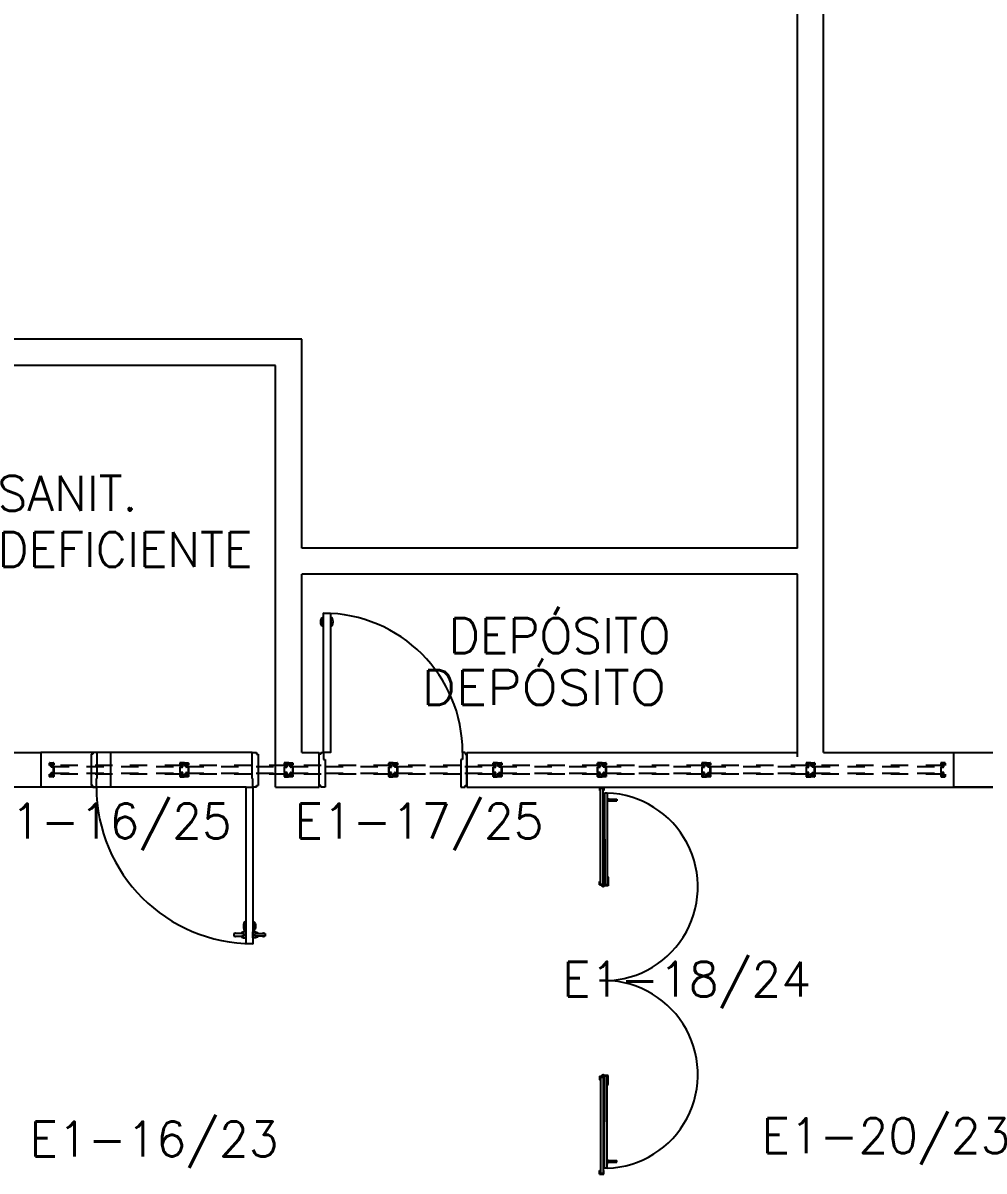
# Model space of a CAD drawing. Header units: millimetres. Extents: x 2801 to 3319, y 1187 to 1422.
# Drawn here: x 3144.62 to 3150.15, y 1273.57 to 1280.17 of the extents above; entities that cross this region are included whole.
import ezdxf

# ---------------------------------------------------------------- set-up
doc = ezdxf.new("R2010")
doc.units = ezdxf.units.MM
doc.linetypes.add('HIDDEN', pattern=[0.375, 0.25, -0.125])
for name, color, linetype in [('AR-ALV', 2, 'Continuous'), ('AR-ESQ', 1, 'Continuous'), ('AR-ESTC', 3, 'Continuous'), ('AR-PORTA', 1, 'Continuous'), ('AR-TALUDE', 1, 'Continuous'), ('AR-TXTCONG', 2, 'Continuous'), ('AR-VIDRO', 1, 'Continuous'), ('DT-ESQ-PROJ', 1, 'HIDDEN'), ('ENDEREÇO', 2, 'Continuous'), ('maçaneta', 1, 'Continuous'), ('montantes', 1, 'Continuous'), ('mov', 1, 'Continuous'), ('pm1', 2, 'Continuous'), ('pm2', 2, 'Continuous'), ('soleira', 1, 'Continuous'), ('TEXTO', 2, 'Continuous')]:
    doc.layers.add(name, color=color, linetype=linetype)
doc.styles.add('S16', font='simplex.shx', dxfattribs={"width": 1.1, "height": 0.16})
doc.styles.add('UNB-100', font='simplex.shx', dxfattribs={"height": 0.2})
doc.styles.add('UNB1-100', font='simplex.shx', dxfattribs={"height": 0.2})

# ---------------------------------------------------------------- blocks, each defined once
blk = doc.blocks.new('EF142-P')
at = {"layer": 'DT-ESQ-PROJ', "color": 1, "ltscale": 0.1}
for points in [[(0.025, -0.1035), (0.025, -0.1135, -0.414214), (0.0235, -0.115), (0.0015, -0.115, -0.414214), (0, -0.1135), (0, -0.1), (0.0015, -0.1), (0.0015, -0.113, 0.414214), (0.002, -0.1135), (0.023, -0.1135, 0.414214), (0.0235, -0.113), (0.0235, -0.1035), (0.0105, -0.1035, -0.414214), (0.009, -0.102), (0.009, -0.092, -0.414214), (0.0105, -0.0905), (0.0235, -0.0905), (0.0235, -0.0595), (0.0105, -0.0595, -0.414214), (0.009, -0.058), (0.009, -0.048, -0.414214), (0.0105, -0.0465), (0.0235, -0.0465), (0.0235, -0.037, 0.414214), (0.023, -0.0365), (0.002, -0.0365, 0.414214), (0.0015, -0.037), (0.0015, -0.05), (0, -0.05), (0, -0.0365, -0.414214), (0.0015, -0.035), (0.0235, -0.035, -0.414214), (0.025, -0.0365), (0.025, -0.0465, -0.414214), (0.0235, -0.048), (0.0105, -0.048), (0.0105, -0.058), (0.0235, -0.058), (0.0235, -0.058, -0.414214), (0.025, -0.0595), (0.025, -0.0905, -0.414214), (0.0235, -0.092), (0.0235, -0.092), (0.0105, -0.092), (0.0105, -0.102), (0.0235, -0.102, -0.414214)], [(0.75, -0.1035), (0.75, -0.1135, 0.414214), (0.7515, -0.115), (0.7735, -0.115, 0.414214), (0.775, -0.1135), (0.775, -0.1), (0.7735, -0.1), (0.7735, -0.113, -0.414214), (0.773, -0.1135), (0.752, -0.1135, -0.414214), (0.7515, -0.113), (0.7515, -0.1035), (0.7645, -0.1035, 0.414214), (0.766, -0.102), (0.766, -0.092, 0.414214), (0.7645, -0.0905), (0.7515, -0.0905), (0.7515, -0.0595), (0.7645, -0.0595, 0.414214), (0.766, -0.058), (0.766, -0.048, 0.414214), (0.7645, -0.0465), (0.7515, -0.0465), (0.7515, -0.037, -0.414214), (0.752, -0.0365), (0.773, -0.0365, -0.414214), (0.7735, -0.037), (0.7735, -0.05), (0.775, -0.05), (0.775, -0.0365, 0.414214), (0.7735, -0.035), (0.7515, -0.035, 0.414214), (0.75, -0.0365), (0.75, -0.0465, 0.414214), (0.7515, -0.048), (0.7645, -0.048), (0.7645, -0.058), (0.7515, -0.058), (0.7515, -0.058, 0.414214), (0.75, -0.0595), (0.75, -0.0905, 0.414214), (0.7515, -0.092), (0.7515, -0.092), (0.7645, -0.092), (0.7645, -0.102), (0.7515, -0.102, 0.414214)], [(0.8, -0.1035), (0.8, -0.1135, -0.414214), (0.7985, -0.115), (0.7765, -0.115, -0.414214), (0.775, -0.1135), (0.775, -0.1), (0.7765, -0.1), (0.7765, -0.113, 0.414214), (0.777, -0.1135), (0.798, -0.1135, 0.414214), (0.7985, -0.113), (0.7985, -0.1035), (0.7855, -0.1035, -0.414214), (0.784, -0.102), (0.784, -0.092, -0.414214), (0.7855, -0.0905), (0.7985, -0.0905), (0.7985, -0.0595), (0.7855, -0.0595, -0.414214), (0.784, -0.058), (0.784, -0.048, -0.414214), (0.7855, -0.0465), (0.7985, -0.0465), (0.7985, -0.037, 0.414214), (0.798, -0.0365), (0.777, -0.0365, 0.414214), (0.7765, -0.037), (0.7765, -0.05), (0.775, -0.05), (0.775, -0.0365, -0.414214), (0.7765, -0.035), (0.7985, -0.035, -0.414214), (0.8, -0.0365), (0.8, -0.0465, -0.414214), (0.7985, -0.048), (0.7855, -0.048), (0.7855, -0.058), (0.7985, -0.058), (0.7985, -0.058, -0.414214), (0.8, -0.0595), (0.8, -0.0905, -0.414214), (0.7985, -0.092), (0.7985, -0.092), (0.7855, -0.092), (0.7855, -0.102), (0.7985, -0.102, -0.414214)], [(1.35, -0.1035), (1.35, -0.1135, 0.414214), (1.3515, -0.115), (1.3735, -0.115, 0.414214), (1.375, -0.1135), (1.375, -0.1), (1.3735, -0.1), (1.3735, -0.113, -0.414214), (1.373, -0.1135), (1.352, -0.1135, -0.414214), (1.3515, -0.113), (1.3515, -0.1035), (1.3645, -0.1035, 0.414214), (1.366, -0.102), (1.366, -0.092, 0.414214), (1.3645, -0.0905), (1.3515, -0.0905), (1.3515, -0.0595), (1.3645, -0.0595, 0.414214), (1.366, -0.058), (1.366, -0.048, 0.414214), (1.3645, -0.0465), (1.3515, -0.0465), (1.3515, -0.037, -0.414214), (1.352, -0.0365), (1.373, -0.0365, -0.414214), (1.3735, -0.037), (1.3735, -0.05), (1.375, -0.05), (1.375, -0.0365, 0.414214), (1.3735, -0.035), (1.3515, -0.035, 0.414214), (1.35, -0.0365), (1.35, -0.0465, 0.414214), (1.3515, -0.048), (1.3645, -0.048), (1.3645, -0.058), (1.3515, -0.058), (1.3515, -0.058, 0.414214), (1.35, -0.0595), (1.35, -0.0905, 0.414214), (1.3515, -0.092), (1.3515, -0.092), (1.3645, -0.092), (1.3645, -0.102), (1.3515, -0.102, 0.414214)], [(1.4, -0.1035), (1.4, -0.1135, -0.414214), (1.3985, -0.115), (1.3765, -0.115, -0.414214), (1.375, -0.1135), (1.375, -0.1), (1.3765, -0.1), (1.3765, -0.113, 0.414214), (1.377, -0.1135), (1.398, -0.1135, 0.414214), (1.3985, -0.113), (1.3985, -0.1035), (1.3855, -0.1035, -0.414214), (1.384, -0.102), (1.384, -0.092, -0.414214), (1.3855, -0.0905), (1.3985, -0.0905), (1.3985, -0.0595), (1.3855, -0.0595, -0.414214), (1.384, -0.058), (1.384, -0.048, -0.414214), (1.3855, -0.0465), (1.3985, -0.0465), (1.3985, -0.037, 0.414214), (1.398, -0.0365), (1.377, -0.0365, 0.414214), (1.3765, -0.037), (1.3765, -0.05), (1.375, -0.05), (1.375, -0.0365, -0.414214), (1.3765, -0.035), (1.3985, -0.035, -0.414214), (1.4, -0.0365), (1.4, -0.0465, -0.414214), (1.3985, -0.048), (1.3855, -0.048), (1.3855, -0.058), (1.3985, -0.058), (1.3985, -0.058, -0.414214), (1.4, -0.0595), (1.4, -0.0905, -0.414214), (1.3985, -0.092), (1.3985, -0.092), (1.3855, -0.092), (1.3855, -0.102), (1.3985, -0.102, -0.414214)], [(1.95, -0.1035), (1.95, -0.1135, 0.414214), (1.9515, -0.115), (1.9735, -0.115, 0.414214), (1.975, -0.1135), (1.975, -0.1), (1.9735, -0.1), (1.9735, -0.113, -0.414214), (1.973, -0.1135), (1.952, -0.1135, -0.414214), (1.9515, -0.113), (1.9515, -0.1035), (1.9645, -0.1035, 0.414214), (1.966, -0.102), (1.966, -0.092, 0.414214), (1.9645, -0.0905), (1.9515, -0.0905), (1.9515, -0.0595), (1.9645, -0.0595, 0.414214), (1.966, -0.058), (1.966, -0.048, 0.414214), (1.9645, -0.0465), (1.9515, -0.0465), (1.9515, -0.037, -0.414214), (1.952, -0.0365), (1.973, -0.0365, -0.414214), (1.9735, -0.037), (1.9735, -0.05), (1.975, -0.05), (1.975, -0.0365, 0.414214), (1.9735, -0.035), (1.9515, -0.035, 0.414214), (1.95, -0.0365), (1.95, -0.0465, 0.414214), (1.9515, -0.048), (1.9645, -0.048), (1.9645, -0.058), (1.9515, -0.058), (1.9515, -0.058, 0.414214), (1.95, -0.0595), (1.95, -0.0905, 0.414214), (1.9515, -0.092), (1.9515, -0.092), (1.9645, -0.092), (1.9645, -0.102), (1.9515, -0.102, 0.414214)], [(2, -0.1035), (2, -0.1135, -0.414214), (1.9985, -0.115), (1.9765, -0.115, -0.414214), (1.975, -0.1135), (1.975, -0.1), (1.9765, -0.1), (1.9765, -0.113, 0.414214), (1.977, -0.1135), (1.998, -0.1135, 0.414214), (1.9985, -0.113), (1.9985, -0.1035), (1.9855, -0.1035, -0.414214), (1.984, -0.102), (1.984, -0.092, -0.414214), (1.9855, -0.0905), (1.9985, -0.0905), (1.9985, -0.0595), (1.9855, -0.0595, -0.414214), (1.984, -0.058), (1.984, -0.048, -0.414214), (1.9855, -0.0465), (1.9985, -0.0465), (1.9985, -0.037, 0.414214), (1.998, -0.0365), (1.977, -0.0365, 0.414214), (1.9765, -0.037), (1.9765, -0.05), (1.975, -0.05), (1.975, -0.0365, -0.414214), (1.9765, -0.035), (1.9985, -0.035, -0.414214), (2, -0.0365), (2, -0.0465, -0.414214), (1.9985, -0.048), (1.9855, -0.048), (1.9855, -0.058), (1.9985, -0.058), (1.9985, -0.058, -0.414214), (2, -0.0595), (2, -0.0905, -0.414214), (1.9985, -0.092), (1.9985, -0.092), (1.9855, -0.092), (1.9855, -0.102), (1.9985, -0.102, -0.414214)], [(2.55, -0.1035), (2.55, -0.1135, 0.414214), (2.5515, -0.115), (2.5735, -0.115, 0.414214), (2.575, -0.1135), (2.575, -0.1), (2.5735, -0.1), (2.5735, -0.113, -0.414214), (2.573, -0.1135), (2.552, -0.1135, -0.414214), (2.5515, -0.113), (2.5515, -0.1035), (2.5645, -0.1035, 0.414214), (2.566, -0.102), (2.566, -0.092, 0.414214), (2.5645, -0.0905), (2.5515, -0.0905), (2.5515, -0.0595), (2.5645, -0.0595, 0.414214), (2.566, -0.058), (2.566, -0.048, 0.414214), (2.5645, -0.0465), (2.5515, -0.0465), (2.5515, -0.037, -0.414214), (2.552, -0.0365), (2.573, -0.0365, -0.414214), (2.5735, -0.037), (2.5735, -0.05), (2.575, -0.05), (2.575, -0.0365, 0.414214), (2.5735, -0.035), (2.5515, -0.035, 0.414214), (2.55, -0.0365), (2.55, -0.0465, 0.414214), (2.5515, -0.048), (2.5645, -0.048), (2.5645, -0.058), (2.5515, -0.058), (2.5515, -0.058, 0.414214), (2.55, -0.0595), (2.55, -0.0905, 0.414214), (2.5515, -0.092), (2.5515, -0.092), (2.5645, -0.092), (2.5645, -0.102), (2.5515, -0.102, 0.414214)], [(2.6, -0.1035), (2.6, -0.1135, -0.414214), (2.5985, -0.115), (2.5765, -0.115, -0.414214), (2.575, -0.1135), (2.575, -0.1), (2.5765, -0.1), (2.5765, -0.113, 0.414214), (2.577, -0.1135), (2.598, -0.1135, 0.414214), (2.5985, -0.113), (2.5985, -0.1035), (2.5855, -0.1035, -0.414214), (2.584, -0.102), (2.584, -0.092, -0.414214), (2.5855, -0.0905), (2.5985, -0.0905), (2.5985, -0.0595), (2.5855, -0.0595, -0.414214), (2.584, -0.058), (2.584, -0.048, -0.414214), (2.5855, -0.0465), (2.5985, -0.0465), (2.5985, -0.037, 0.414214), (2.598, -0.0365), (2.577, -0.0365, 0.414214), (2.5765, -0.037), (2.5765, -0.05), (2.575, -0.05), (2.575, -0.0365, -0.414214), (2.5765, -0.035), (2.5985, -0.035, -0.414214), (2.6, -0.0365), (2.6, -0.0465, -0.414214), (2.5985, -0.048), (2.5855, -0.048), (2.5855, -0.058), (2.5985, -0.058), (2.5985, -0.058, -0.414214), (2.6, -0.0595), (2.6, -0.0905, -0.414214), (2.5985, -0.092), (2.5985, -0.092), (2.5855, -0.092), (2.5855, -0.102), (2.5985, -0.102, -0.414214)], [(3.15, -0.1035), (3.15, -0.1135, 0.414214), (3.1515, -0.115), (3.1735, -0.115, 0.414214), (3.175, -0.1135), (3.175, -0.1), (3.1735, -0.1), (3.1735, -0.113, -0.414214), (3.173, -0.1135), (3.152, -0.1135, -0.414214), (3.1515, -0.113), (3.1515, -0.1035), (3.1645, -0.1035, 0.414214), (3.166, -0.102), (3.166, -0.092, 0.414214), (3.1645, -0.0905), (3.1515, -0.0905), (3.1515, -0.0595), (3.1645, -0.0595, 0.414214), (3.166, -0.058), (3.166, -0.048, 0.414214), (3.1645, -0.0465), (3.1515, -0.0465), (3.1515, -0.037, -0.414214), (3.152, -0.0365), (3.173, -0.0365, -0.414214), (3.1735, -0.037), (3.1735, -0.05), (3.175, -0.05), (3.175, -0.0365, 0.414214), (3.1735, -0.035), (3.1515, -0.035, 0.414214), (3.15, -0.0365), (3.15, -0.0465, 0.414214), (3.1515, -0.048), (3.1645, -0.048), (3.1645, -0.058), (3.1515, -0.058), (3.1515, -0.058, 0.414214), (3.15, -0.0595), (3.15, -0.0905, 0.414214), (3.1515, -0.092), (3.1515, -0.092), (3.1645, -0.092), (3.1645, -0.102), (3.1515, -0.102, 0.414214)], [(3.2, -0.1035), (3.2, -0.1135, -0.414214), (3.1985, -0.115), (3.1765, -0.115, -0.414214), (3.175, -0.1135), (3.175, -0.1), (3.1765, -0.1), (3.1765, -0.113, 0.414214), (3.177, -0.1135), (3.198, -0.1135, 0.414214), (3.1985, -0.113), (3.1985, -0.1035), (3.1855, -0.1035, -0.414214), (3.184, -0.102), (3.184, -0.092, -0.414214), (3.1855, -0.0905), (3.1985, -0.0905), (3.1985, -0.0595), (3.1855, -0.0595, -0.414214), (3.184, -0.058), (3.184, -0.048, -0.414214), (3.1855, -0.0465), (3.1985, -0.0465), (3.1985, -0.037, 0.414214), (3.198, -0.0365), (3.177, -0.0365, 0.414214), (3.1765, -0.037), (3.1765, -0.05), (3.175, -0.05), (3.175, -0.0365, -0.414214), (3.1765, -0.035), (3.1985, -0.035, -0.414214), (3.2, -0.0365), (3.2, -0.0465, -0.414214), (3.1985, -0.048), (3.1855, -0.048), (3.1855, -0.058), (3.1985, -0.058), (3.1985, -0.058, -0.414214), (3.2, -0.0595), (3.2, -0.0905, -0.414214), (3.1985, -0.092), (3.1985, -0.092), (3.1855, -0.092), (3.1855, -0.102), (3.1985, -0.102, -0.414214)], [(3.75, -0.1035), (3.75, -0.1135, 0.414214), (3.7515, -0.115), (3.7735, -0.115, 0.414214), (3.775, -0.1135), (3.775, -0.1), (3.7735, -0.1), (3.7735, -0.113, -0.414214), (3.773, -0.1135), (3.752, -0.1135, -0.414214), (3.7515, -0.113), (3.7515, -0.1035), (3.7645, -0.1035, 0.414214), (3.766, -0.102), (3.766, -0.092, 0.414214), (3.7645, -0.0905), (3.7515, -0.0905), (3.7515, -0.0595), (3.7645, -0.0595, 0.414214), (3.766, -0.058), (3.766, -0.048, 0.414214), (3.7645, -0.0465), (3.7515, -0.0465), (3.7515, -0.037, -0.414214), (3.752, -0.0365), (3.773, -0.0365, -0.414214), (3.7735, -0.037), (3.7735, -0.05), (3.775, -0.05), (3.775, -0.0365, 0.414214), (3.7735, -0.035), (3.7515, -0.035, 0.414214), (3.75, -0.0365), (3.75, -0.0465, 0.414214), (3.7515, -0.048), (3.7645, -0.048), (3.7645, -0.058), (3.7515, -0.058), (3.7515, -0.058, 0.414214), (3.75, -0.0595), (3.75, -0.0905, 0.414214), (3.7515, -0.092), (3.7515, -0.092), (3.7645, -0.092), (3.7645, -0.102), (3.7515, -0.102, 0.414214)], [(3.8, -0.1035), (3.8, -0.1135, -0.414214), (3.7985, -0.115), (3.7765, -0.115, -0.414214), (3.775, -0.1135), (3.775, -0.1), (3.7765, -0.1), (3.7765, -0.113, 0.414214), (3.777, -0.1135), (3.798, -0.1135, 0.414214), (3.7985, -0.113), (3.7985, -0.1035), (3.7855, -0.1035, -0.414214), (3.784, -0.102), (3.784, -0.092, -0.414214), (3.7855, -0.0905), (3.7985, -0.0905), (3.7985, -0.0595), (3.7855, -0.0595, -0.414214), (3.784, -0.058), (3.784, -0.048, -0.414214), (3.7855, -0.0465), (3.7985, -0.0465), (3.7985, -0.037, 0.414214), (3.798, -0.0365), (3.777, -0.0365, 0.414214), (3.7765, -0.037), (3.7765, -0.05), (3.775, -0.05), (3.775, -0.0365, -0.414214), (3.7765, -0.035), (3.7985, -0.035, -0.414214), (3.8, -0.0365), (3.8, -0.0465, -0.414214), (3.7985, -0.048), (3.7855, -0.048), (3.7855, -0.058), (3.7985, -0.058), (3.7985, -0.058, -0.414214), (3.8, -0.0595), (3.8, -0.0905, -0.414214), (3.7985, -0.092), (3.7985, -0.092), (3.7855, -0.092), (3.7855, -0.102), (3.7985, -0.102, -0.414214)], [(4.35, -0.1035), (4.35, -0.1135, 0.414214), (4.3515, -0.115), (4.3735, -0.115, 0.414214), (4.375, -0.1135), (4.375, -0.1), (4.3735, -0.1), (4.3735, -0.113, -0.414214), (4.373, -0.1135), (4.352, -0.1135, -0.414214), (4.3515, -0.113), (4.3515, -0.1035), (4.3645, -0.1035, 0.414214), (4.366, -0.102), (4.366, -0.092, 0.414214), (4.3645, -0.0905), (4.3515, -0.0905), (4.3515, -0.0595), (4.3645, -0.0595, 0.414214), (4.366, -0.058), (4.366, -0.048, 0.414214), (4.3645, -0.0465), (4.3515, -0.0465), (4.3515, -0.037, -0.414214), (4.352, -0.0365), (4.373, -0.0365, -0.414214), (4.3735, -0.037), (4.3735, -0.05), (4.375, -0.05), (4.375, -0.0365, 0.414214), (4.3735, -0.035), (4.3515, -0.035, 0.414214), (4.35, -0.0365), (4.35, -0.0465, 0.414214), (4.3515, -0.048), (4.3645, -0.048), (4.3645, -0.058), (4.3515, -0.058), (4.3515, -0.058, 0.414214), (4.35, -0.0595), (4.35, -0.0905, 0.414214), (4.3515, -0.092), (4.3515, -0.092), (4.3645, -0.092), (4.3645, -0.102), (4.3515, -0.102, 0.414214)], [(4.4, -0.1035), (4.4, -0.1135, -0.414214), (4.3985, -0.115), (4.3765, -0.115, -0.414214), (4.375, -0.1135), (4.375, -0.1), (4.3765, -0.1), (4.3765, -0.113, 0.414214), (4.377, -0.1135), (4.398, -0.1135, 0.414214), (4.3985, -0.113), (4.3985, -0.1035), (4.3855, -0.1035, -0.414214), (4.384, -0.102), (4.384, -0.092, -0.414214), (4.3855, -0.0905), (4.3985, -0.0905), (4.3985, -0.0595), (4.3855, -0.0595, -0.414214), (4.384, -0.058), (4.384, -0.048, -0.414214), (4.3855, -0.0465), (4.3985, -0.0465), (4.3985, -0.037, 0.414214), (4.398, -0.0365), (4.377, -0.0365, 0.414214), (4.3765, -0.037), (4.3765, -0.05), (4.375, -0.05), (4.375, -0.0365, -0.414214), (4.3765, -0.035), (4.3985, -0.035, -0.414214), (4.4, -0.0365), (4.4, -0.0465, -0.414214), (4.3985, -0.048), (4.3855, -0.048), (4.3855, -0.058), (4.3985, -0.058), (4.3985, -0.058, -0.414214), (4.4, -0.0595), (4.4, -0.0905, -0.414214), (4.3985, -0.092), (4.3985, -0.092), (4.3855, -0.092), (4.3855, -0.102), (4.3985, -0.102, -0.414214)], [(5.125, -0.1035), (5.125, -0.1135, 0.414214), (5.1265, -0.115), (5.1485, -0.115, 0.414214), (5.15, -0.1135), (5.15, -0.1), (5.1485, -0.1), (5.1485, -0.113, -0.414214), (5.148, -0.1135), (5.127, -0.1135, -0.414214), (5.1265, -0.113), (5.1265, -0.1035), (5.1395, -0.1035, 0.414214), (5.141, -0.102), (5.141, -0.092, 0.414214), (5.1395, -0.0905), (5.1265, -0.0905), (5.1265, -0.0595), (5.1395, -0.0595, 0.414214), (5.141, -0.058), (5.141, -0.048, 0.414214), (5.1395, -0.0465), (5.1265, -0.0465), (5.1265, -0.037, -0.414214), (5.127, -0.0365), (5.148, -0.0365, -0.414214), (5.1485, -0.037), (5.1485, -0.05), (5.15, -0.05), (5.15, -0.0365, 0.414214), (5.1485, -0.035), (5.1265, -0.035, 0.414214), (5.125, -0.0365), (5.125, -0.0465, 0.414214), (5.1265, -0.048), (5.1395, -0.048), (5.1395, -0.058), (5.1265, -0.058), (5.1265, -0.058, 0.414214), (5.125, -0.0595), (5.125, -0.0905, 0.414214), (5.1265, -0.092), (5.1265, -0.092), (5.1395, -0.092), (5.1395, -0.102), (5.1265, -0.102, 0.414214)]]:
    blk.add_lwpolyline(points, format="xyb", close=True, dxfattribs=at)
for points in [[(0.7625, -0.056), (0.7625, -0.05), (0.0125, -0.05), (0.0125, -0.056)], [(1.3625, -0.056), (1.3625, -0.05), (0.7875, -0.05), (0.7875, -0.056)], [(1.9625, -0.056), (1.9625, -0.05), (1.3875, -0.05), (1.3875, -0.056)], [(2.5625, -0.056), (2.5625, -0.05), (1.9875, -0.05), (1.9875, -0.056)], [(3.1625, -0.056), (3.1625, -0.05), (2.5875, -0.05), (2.5875, -0.056)], [(3.7625, -0.056), (3.7625, -0.05), (3.1875, -0.05), (3.1875, -0.056)], [(4.3625, -0.056), (4.3625, -0.05), (3.7875, -0.05), (3.7875, -0.056)], [(5.1375, -0.056), (5.1375, -0.05), (4.3875, -0.05), (4.3875, -0.056)], [(0.7625, -0.094), (0.7625, -0.1), (0.0125, -0.1), (0.0125, -0.094)], [(1.3625, -0.094), (1.3625, -0.1), (0.7875, -0.1), (0.7875, -0.094)], [(1.9625, -0.094), (1.9625, -0.1), (1.3875, -0.1), (1.3875, -0.094)], [(2.5625, -0.094), (2.5625, -0.1), (1.9875, -0.1), (1.9875, -0.094)], [(3.1625, -0.094), (3.1625, -0.1), (2.5875, -0.1), (2.5875, -0.094)], [(3.7625, -0.094), (3.7625, -0.1), (3.1875, -0.1), (3.1875, -0.094)], [(4.3625, -0.094), (4.3625, -0.1), (3.7875, -0.1), (3.7875, -0.094)], [(5.1375, -0.094), (5.1375, -0.1), (4.3875, -0.1), (4.3875, -0.094)]]:
    blk.add_lwpolyline(points, close=True, dxfattribs=at)
blk = doc.blocks.new('PV3')
at = {"layer": 'AR-VIDRO', "color": 2}
for p, q in [((0.57, 0.02), (0.0175, 0.02)), ((0.57, 0.005), (0.0175, 0.005)), ((0.0463, 0.0442), (0.575, 0.0443)), ((0.0463, 0.0292), (0.575, 0.0293)), ((2.2037, 0.0442), (1.675, 0.0443)), ((2.2037, 0.0292), (1.675, 0.0293)), ((1.68, 0.02), (2.2325, 0.02)), ((1.68, 0.005), (2.2325, 0.005))]:
    blk.add_line(p, q, dxfattribs=at)
at = {"layer": 'AR-VIDRO'}
for p, q in [((0.0463, 0.0442), (0.0463, 0.0292)), ((2.2037, 0.0442), (2.2037, 0.0292))]:
    blk.add_line(p, q, dxfattribs=at)
at = {"layer": 'maçaneta'}
for p, q in [((0.0807, 0.0493), (0.0807, 0.0993)), ((0.0807, 0.0993), (0.0907, 0.0993)), ((0.0907, 0.0493), (0.0907, 0.0993)), ((2.1593, 0.0493), (2.1593, 0.0993)), ((2.1693, 0.0993), (2.1593, 0.0993)), ((2.1693, 0.0493), (2.1693, 0.0993)), ((0.0757, 0.0493), (0.0957, 0.0493)), ((0.0757, 0.0443), (0.0757, 0.0493)), ((0.0757, 0.0293), (0.0757, 0.0243)), ((0.0757, 0.0243), (0.0957, 0.0243)), ((0.0957, 0.0443), (0.0957, 0.0493)), ((0.0957, 0.0293), (0.0957, 0.0243)), ((2.1743, 0.0493), (2.1543, 0.0493)), ((2.1543, 0.0443), (2.1543, 0.0493)), ((2.1543, 0.0293), (2.1543, 0.0243)), ((2.1743, 0.0243), (2.1543, 0.0243)), ((2.1743, 0.0443), (2.1743, 0.0493)), ((2.1743, 0.0293), (2.1743, 0.0243))]:
    blk.add_line(p, q, dxfattribs=at)
at = {"layer": 'montantes'}
for p, q in [((0.0125, 0.025), (0.0325, 0.025)), ((0.0125, 0), (0.0125, 0.025)), ((0.0125, 0), (0.0325, 0)), ((0.0175, 0.005), (0.0175, 0.02)), ((0.0325, 0.02), (0.0325, 0.025)), ((0.0325, 0), (0.0325, 0.005)), ((0.53, 0.0493), (0.58, 0.0493)), ((0.53, 0.025), (0.58, 0.025)), ((0.575, 0.025), (0.555, 0.025)), ((0.555, 0.02), (0.555, 0.025)), ((0.555, 0), (0.555, 0.005)), ((0.575, 0), (0.555, 0)), ((0.57, 0.005), (0.57, 0.02)), ((0.575, 0.0443), (0.575, 0.0293)), ((0.575, 0), (0.575, 0.025)), ((0.58, 0.0493), (0.58, 0.025)), ((1.67, 0.0493), (1.67, 0.025)), ((1.72, 0.0493), (1.67, 0.0493)), ((1.72, 0.025), (1.67, 0.025)), ((1.675, 0.0443), (1.675, 0.0293)), ((1.675, 0.025), (1.695, 0.025)), ((1.675, 0), (1.675, 0.025)), ((1.675, 0), (1.695, 0)), ((1.68, 0.005), (1.68, 0.02)), ((1.695, 0.02), (1.695, 0.025)), ((1.695, 0), (1.695, 0.005)), ((2.2175, 0.02), (2.2175, 0.025)), ((2.2375, 0.025), (2.2175, 0.025)), ((2.2175, 0), (2.2175, 0.005)), ((2.2375, 0), (2.2175, 0)), ((2.2325, 0.005), (2.2325, 0.02)), ((2.2375, 0), (2.2375, 0.025))]:
    blk.add_line(p, q, dxfattribs=at)
for centre in [(0.58, 0.02), (1.67, 0.02)]:
    blk.add_circle(centre, 0.005, dxfattribs=at)
for centre, start, end in [((0.53, 0.0443), 90, 180), ((0.53, 0.03), 188.61386, 270), ((1.72, 0.0443), 0, 90), ((1.72, 0.03), 270, 351.38614)]:
    blk.add_arc(centre, 0.005, start, end, dxfattribs=at)
at = {"layer": 'mov'}
for centre, start, end in [((0.5857, 0.025), 357.34563, 177.961), ((1.6643, 0.025), 2.039, 182.65437)]:
    blk.add_arc(centre, 0.5398, start, end, dxfattribs=at)
blk = doc.blocks.new('PM3A')
at = {"layer": 'maçaneta'}
for points in [[(0.025, 0.975), (0.02, 0.975), (0.02, 0.925), (0.025, 0.925)], [(0.065, 0.975), (0.07, 0.975), (0.07, 0.925), (0.065, 0.925)]]:
    blk.add_lwpolyline(points, dxfattribs=at)
at = {"layer": 'maçaneta', "extrusion": (0, 0, -1)}
blk.add_ellipse((0.02, 0.95), major_axis=(0, 0.025), ratio=0.4, start_param=3.141593, end_param=6.283185, dxfattribs=at)
at = {"layer": 'maçaneta'}
blk.add_ellipse((0.07, 0.95), major_axis=(0, 0.025), ratio=0.4, start_param=3.141593, end_param=6.283185, dxfattribs=at)
at = {"layer": 'mov'}
blk.add_arc((0.025, 0.2), 0.8, 0, 90, dxfattribs=at)
at = {"layer": 'pm1'}
blk.add_lwpolyline([(0.065, 1), (0.065, 0.2), (0.025, 0.2), (0.025, 1)], close=True, dxfattribs=at)
at = {"layer": 'pm2'}
for p, q in [((0.01, 0.2), (0.025, 0.2)), ((0.01, 0.2), (0.01, 0.19)), ((0.025, 0.2), (0.025, 0.159)), ((0.825, 0.2), (0.825, 0.159)), ((0.84, 0.2), (0.825, 0.2)), ((0.84, 0.2), (0.84, 0.19)), ((0, 0.01), (0, 0.19)), ((0.01, 0.19), (0, 0.19)), ((0.025, 0.159), (0.035, 0.159)), ((0.035, 0.159), (0.035, 0)), ((0.825, 0.159), (0.815, 0.159)), ((0.815, 0.159), (0.815, 0)), ((0.84, 0.19), (0.85, 0.19)), ((0.85, 0.01), (0.85, 0.19)), ((0.01, 0.01), (0, 0.01)), ((0.01, 0), (0.01, 0.01)), ((0.035, 0), (0.01, 0)), ((0.815, 0), (0.84, 0)), ((0.84, 0), (0.84, 0.01)), ((0.84, 0.01), (0.85, 0.01))]:
    blk.add_line(p, q, dxfattribs=at)
blk = doc.blocks.new('PM4A')
at = {"layer": 'maçaneta'}
for p, q in [((0.06, 1.0566), (0.12, 1.0566)), ((0.06, 1.0416), (0.06, 1.0566)), ((0.12, 1.0566), (0.12, 1.0416)), ((0.24, 1.0566), (0.18, 1.0566)), ((0.18, 1.0566), (0.18, 1.0416)), ((0.24, 1.0416), (0.24, 1.0566)), ((0.12, 1.0416), (0.06, 1.0416)), ((0.18, 1.0416), (0.24, 1.0416))]:
    blk.add_line(p, q, dxfattribs=at)
for points in [[(0.12, 1.0566), (0.105, 1.0566), (0.105, 1.0616), (0.115, 1.0666), (0.13, 1.0666), (0.13, 1.0316), (0.115, 1.0316), (0.105, 1.0366), (0.105, 1.0416), (0.12, 1.0416)], [(0.18, 1.0566), (0.195, 1.0566), (0.195, 1.0616), (0.185, 1.0666), (0.17, 1.0666), (0.17, 1.0316), (0.185, 1.0316), (0.195, 1.0366), (0.195, 1.0416), (0.18, 1.0416)], [(0.13, 1.0241), (0.125, 1.0241), (0.125, 0.9741), (0.13, 0.9741)], [(0.17, 1.0241), (0.175, 1.0241), (0.175, 0.9741), (0.17, 0.9741)]]:
    blk.add_lwpolyline(points, dxfattribs=at)
for centre, start, end in [((0.07, 1.0491), 48.59038, 131.40962), ((0.23, 1.0491), 48.59038, 131.40962), ((0.07, 1.0491), 228.59038, 311.40962), ((0.23, 1.0491), 228.59038, 311.40962)]:
    blk.add_arc(centre, 0.01, start, end, dxfattribs=at)
at = {"layer": 'maçaneta', "extrusion": (0, 0, -1)}
blk.add_ellipse((0.125, 0.9991), major_axis=(0, 0.025), ratio=0.4, start_param=3.141593, end_param=6.283185, dxfattribs=at)
at = {"layer": 'maçaneta'}
blk.add_ellipse((0.175, 0.9991), major_axis=(0, 0.025), ratio=0.4, start_param=3.141593, end_param=6.283185, dxfattribs=at)
at = {"layer": 'mov'}
blk.add_arc((0.13, 0.2), 0.9, 0, 90, dxfattribs=at)
at = {"layer": 'pm1'}
for p, q in [((0.11, 0.2), (0.13, 0.2)), ((0.11, 0.2), (0.11, 0.19)), ((0.13, 0.2), (0.13, 0.15)), ((1.05, 0.2), (1.03, 0.2)), ((1.03, 0.2), (1.03, 0.15)), ((1.05, 0.2), (1.05, 0.19)), ((0.1, 0.01), (0.1, 0.19)), ((0.11, 0.19), (0.1, 0.19)), ((0.13, 0.15), (0.135, 0.15)), ((0.135, 0.15), (0.135, 0)), ((1.03, 0.15), (1.025, 0.15)), ((1.025, 0.15), (1.025, 0)), ((1.05, 0.19), (1.06, 0.19)), ((1.06, 0.01), (1.06, 0.19)), ((0.11, 0.01), (0.1, 0.01)), ((0.11, 0), (0.11, 0.01)), ((1.025, 0), (1.05, 0)), ((1.05, 0), (1.05, 0.01)), ((1.05, 0.01), (1.06, 0.01)), ((0.135, 0), (0.11, 0))]:
    blk.add_line(p, q, dxfattribs=at)
blk.add_lwpolyline([(0.17, 1.1), (0.17, 0.2), (0.13, 0.2), (0.13, 1.1)], close=True, dxfattribs=at)
at = {"layer": 'soleira'}
for p, q in [((0.17, 0.2), (1.03, 0.2)), ((0.135, 0), (1.025, 0))]:
    blk.add_line(p, q, dxfattribs=at)

msp = doc.modelspace()

# ---------------------------------------------------------------- linework, layer by layer
at = {"layer": 'AR-ALV'}
for p, q in [((3149.0749, 1277.1498), (3149.0749, 1282.9998)), ((3149.2249, 1275.9748), (3149.2249, 1282.9998)), ((3146.2249, 1278.3498), (3142.6249, 1278.3498)), ((3146.2249, 1277.1498), (3146.2249, 1278.3498)), ((3146.0749, 1278.1998), (3144.4249, 1278.1998)), ((3146.0749, 1275.7748), (3146.0749, 1278.1998)), ((3149.0749, 1277.1498), (3146.2249, 1277.1498)), ((3146.2249, 1275.9748), (3146.2249, 1276.9998)), ((3149.0749, 1276.9998), (3146.2249, 1276.9998)), ((3149.0749, 1275.9498), (3149.0749, 1276.9998)), ((3145.1249, 1275.9748), (3144.7249, 1275.9748)), ((3145.1249, 1275.9748), (3145.1249, 1275.7748)), ((3146.2249, 1275.9748), (3146.3249, 1275.9748)), ((3146.3249, 1275.7748), (3146.3249, 1275.9748)), ((3147.1749, 1275.9748), (3147.1749, 1275.7748)), ((3147.1749, 1275.9748), (3149.0749, 1275.9748)), ((3149.2249, 1275.9748), (3149.9749, 1275.9748)), ((3145.1249, 1275.7748), (3144.7249, 1275.7748)), ((3146.0749, 1275.7748), (3146.3249, 1275.7748)), ((3147.1749, 1275.7748), (3150.7249, 1275.7748))]:
    msp.add_line(p, q, dxfattribs=at)
at = {"layer": 'AR-ESTC'}
for points in [[(3143.9749, 1275.9748), (3144.7249, 1275.9748), (3144.7249, 1275.7748), (3143.9749, 1275.7748)], [(3149.9749, 1275.9748), (3150.7249, 1275.9748), (3150.7249, 1275.7748), (3149.9749, 1275.7748)]]:
    msp.add_lwpolyline(points, close=True, dxfattribs=at)
at = {"layer": 'AR-TALUDE'}
msp.add_open_spline([(3124.3675, 1268.2584), (3124.8707, 1261.7606), (3127.5572, 1246.7648), (3144.9417, 1233.6191), (3156.1673, 1236.3321), (3164.4484, 1242.0317), (3171.6254, 1254.5339), (3176.6316, 1265.464), (3181.1956, 1274.1782), (3183.2408, 1280.0816)], degree=3, knots=[0.874603, 0.874603, 0.874603, 0.874603, 13.033613, 24.300817, 33.994288, 45.623477, 57.311406, 66.544355, 85.146679, 85.146679, 85.146679, 85.146679], dxfattribs=at)

# ---------------------------------------------------------------- block references
at = {"layer": 'AR-ESQ'}
msp.add_blockref('EF142-P', (3144.7749, 1275.9498), dxfattribs=at)
at = {"layer": 'AR-PORTA'}
msp.add_blockref('PM3A', (3146.3249, 1275.7748), dxfattribs=at)
for name, p, rotation in [('PM4A', (3146.0749, 1275.9748), 180), ('PV3', (3147.9374, 1275.7873), 270)]:
    msp.add_blockref(name, p, dxfattribs=dict(at, rotation=rotation))

# ---------------------------------------------------------------- texts
at = {"layer": 'AR-TXTCONG', "style": 'S16', "width": 1.1}
msp.add_text('DEPÓSITO', height=0.2, rotation=360, dxfattribs=at).set_placement((3146.9143, 1276.2481))
at = {"layer": 'ENDEREÇO', "style": 'UNB1-100'}
for s, p in [('E1-16/25', (3144.3911, 1275.4799)), ('E1-17/25', (3146.1837, 1275.4799)), ('E1-18/24', (3147.722, 1274.5711)), ('E1-16/23', (3144.6607, 1273.6521)), ('E1-20/23', (3148.8681, 1273.6711))]:
    msp.add_text(s, height=0.2, dxfattribs=at).set_placement(p)
at = {"layer": 'TEXTO', "style": 'UNB-100'}
for s, p in [('SANIT.', (3144.4754, 1277.3641)), ('DEFICIENTE', (3144.4754, 1277.0413)), ('DEPÓSITO', (3147.0692, 1276.5459))]:
    msp.add_text(s, height=0.2, dxfattribs=at).set_placement(p)

doc.saveas('drawing.dxf')
